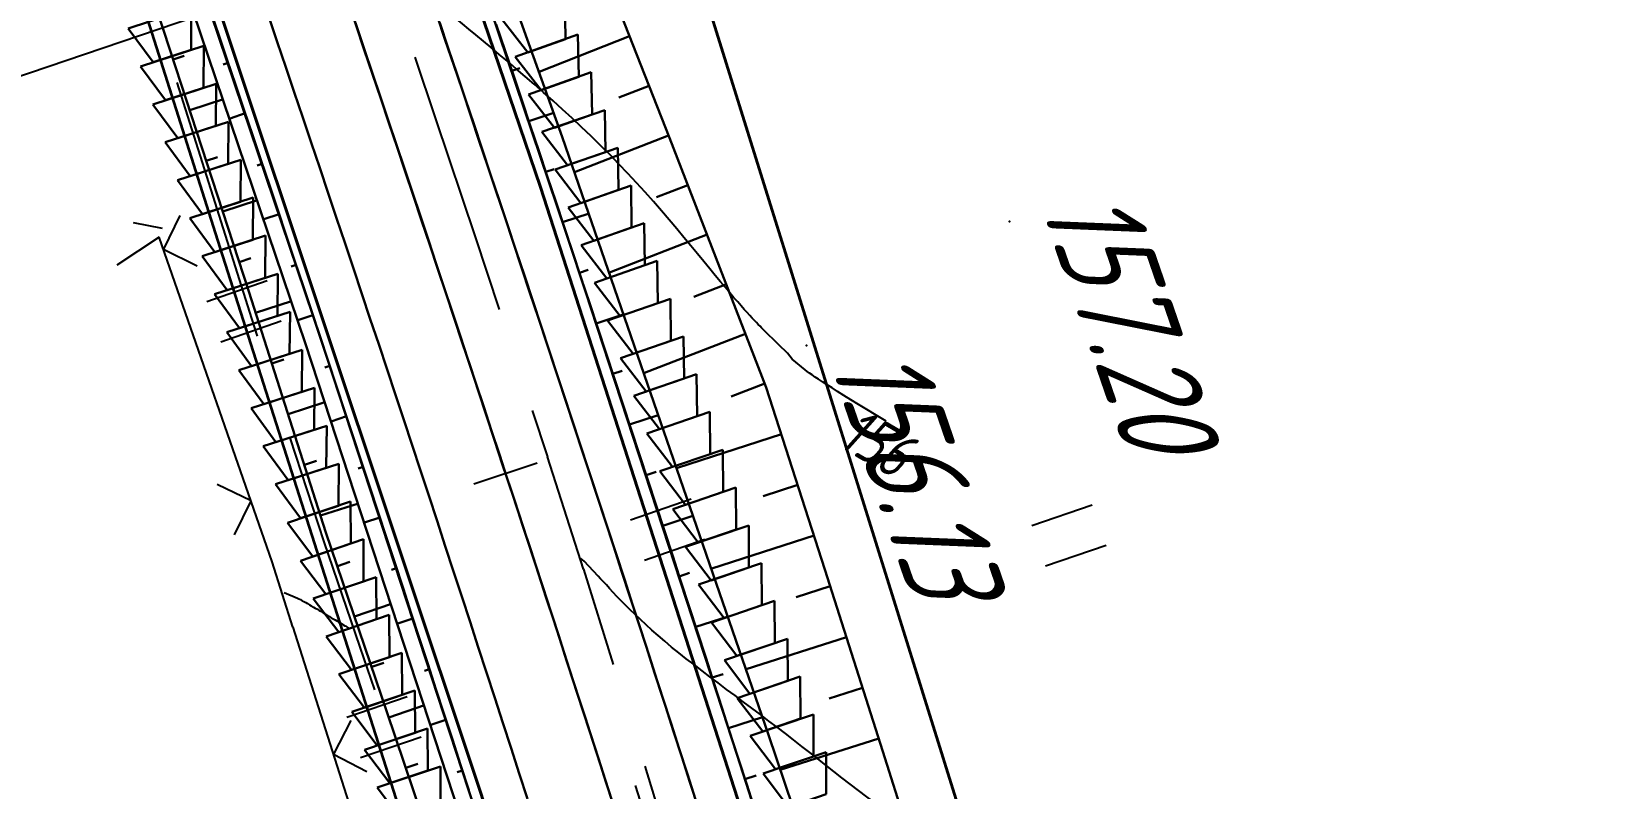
# Model space of a CAD drawing. Header units: millimetres. Extents: x -698 to 8131, y -704 to 4503.
# Drawn here: x 7920.5 to 7979.9, y -131.9 to -103.5 of the extents above; entities that cross this region are included whole.
import ezdxf

# ---------------------------------------------------------------- set-up
doc = ezdxf.new("R2010")
doc.units = ezdxf.units.MM
doc.linetypes.add('CONTI', pattern=[0])
for name, color, linetype, lineweight in [('10', 1, 'Continuous', 35), ('КОПИЯ_ОСЬ_13_ОТКОСЫ', 7, 'Continuous', 30), ('КОПИЯ_ОСЬ_ГРАНИЦЫ_ПОЛОС', 7, 'Continuous', 30), ('КОПИЯ_ОСЬ_ОТКОСЫ', 7, 'Continuous', 30), ('Огражд-перила', 1, 'ограждение2', 40), ('ОСЬ_ВЕРХ_ПОКРЫТИЯ_ГРАНИЦЫ_ПОЛОС', 7, 'Continuous', 30), ('ОСЬ_ВЕРХ_ПОКРЫТИЯ_ОСЬ', 1, 'Continuous', 30)]:
    doc.layers.add(name, color=color, linetype=linetype, lineweight=lineweight)
for name, color, linetype in [('GOR_BDEFAULT', 212, 'CONTI'), ('PI_OTDEFAULT', 172, 'CONTI'), ('PI_TTDEFAULT', 5, 'CONTI'), ('SIT_LDEFAULT', 7, 'CONTI'), ('USLZNDEFAULT', 7, 'CONTI'), ('канава', 7, 'Continuous'), ('ОСЬ_ВЕРХ_ПОКРЫТИЯ_ПИКЕТЫ', 1, 'Continuous'), ('ОСЬ_ВЕРХ_ПОКРЫТИЯ_РАЗБИВКА_КРИВ', 1, 'Continuous'), ('разметка', 7, 'Continuous')]:
    doc.layers.add(name, color=color, linetype=linetype)
doc.layers.get('КОПИЯ_ОСЬ_ОТКОСЫ').off()
doc.styles.add('eskd', font='isocpeui.ttf', dxfattribs={"width": 1.2})
doc.styles.add('SHRFT', font='isocpeui.ttf', dxfattribs={"width": 3.5})
doc.linetypes.add('ограждение2', pattern='A,0.25,-0.1,[132,ltypeshp.shx,S=0.1,R=0,X=-0.1,Y=0],-0.1,1', length=1.45)

# ---------------------------------------------------------------- blocks, each defined once
blk = doc.blocks.new('BL_2011')
at = {"color": 0}
for p, q in [((0, 0), (0, 2.4)), ((1.6, 0), (1.6, 2.4))]:
    blk.add_line(p, q, dxfattribs=at)
blk = doc.blocks.new('6')
at = {"layer": 'канава', "color": 5, "linetype": 'Continuous', "lineweight": 30}
for p, q in [((-1.5, -1.25), (-1.5, 1.25)), ((0, 0.75), (-1.5, 1.25)), ((0, 0.75), (0, -0.75)), ((0, -0.75), (-1.5, -1.25))]:
    blk.add_line(p, q, dxfattribs=at)
blk = doc.blocks.new('*U54')
at = {"layer": 'КОПИЯ_ОСЬ_13_ОТКОСЫ'}
for points in [[(219.445, -342.671), (227.454, -365.043), (235.203, -387.507), (237.642, -394.731), (239.681, -401.09), (245.294, -418.954), (250.745, -436.868), (256.033, -454.832)], [(227.8, -355.719), (231.482, -365.081), (235.118, -374.462), (237.319, -381.294), (239.498, -388.134), (241.223, -393.582), (243.345, -399.919), (245.453, -406.28), (247.543, -412.647), (250.418, -422.278), (253.247, -431.923), (254.22, -436.877), (255.898, -444.238)], [(229.987, -361.264), (226.592, -362.597)], [(230.717, -363.125), (229.585, -363.569)], [(231.445, -364.988), (227.918, -366.366)], [(232.172, -366.852), (230.996, -367.31)], [(232.897, -368.716), (229.236, -370.137)], [(233.62, -370.58), (232.399, -371.053)], [(234.341, -372.446), (230.547, -373.91)], [(235.06, -374.312), (233.795, -374.799)], [(235.684, -376.212), (231.778, -377.474)], [(236.298, -378.116), (234.995, -378.535)], [(236.91, -380.02), (233.074, -381.251)], [(237.52, -381.924), (236.241, -382.333)], [(238.129, -383.829), (234.363, -385.031)], [(238.736, -385.735), (237.481, -386.134)], [(239.342, -387.641), (235.644, -388.814)]]:
    blk.add_lwpolyline(points, dxfattribs=at)
blk = doc.blocks.new('*U57')
at = {"layer": 'КОПИЯ_ОСЬ_13_ОТКОСЫ'}
for points in [[(242.536, -363.54), (248.716, -381.836), (254.722, -400.191), (258.794, -412.875), (263.933, -429.181), (268.937, -445.528), (270.297, -450.326), (275.918, -473.208)], [(241.79, -365.217), (243.645, -370.853), (246.582, -379.878), (249.478, -388.918), (251.769, -395.658), (254.039, -402.406), (255.851, -407.825), (257.988, -414.13), (259.501, -418.629), (261.003, -423.132), (263.692, -431.244), (266.06, -438.462), (268.403, -445.689), (269.793, -450.476), (271.622, -457.732)], [(243.745, -371.16), (244.156, -371.025)], [(244.367, -373.061), (245.636, -372.646)], [(244.988, -374.962), (245.411, -374.824)], [(245.606, -376.864), (246.913, -376.44)], [(246.223, -378.767), (246.659, -378.626)], [(246.838, -380.67), (248.183, -380.236)], [(247.45, -382.574), (247.899, -382.429)], [(248.061, -384.478), (249.445, -384.035)], [(248.671, -386.383), (249.132, -386.236)], [(249.278, -388.288), (250.7, -387.836)], [(249.911, -390.186), (250.382, -390.025)], [(250.555, -392.079), (251.938, -391.609)], [(251.198, -393.973), (251.659, -393.816)], [(251.84, -395.867), (253.178, -395.415)], [(252.479, -397.762), (252.925, -397.612)]]:
    blk.add_lwpolyline(points, dxfattribs=at)

msp = doc.modelspace()

# ---------------------------------------------------------------- linework, layer by layer
at = {"ltscale": 7}
msp.add_lwpolyline([(7894.889, -113.685), (7986.772, -82.485)], dxfattribs=at)
at = {"layer": '10'}
for points in [[(7384.503, 596.294), (7438.513, 545.904), (7502.403, 474.094), (7557.083, 408.214), (7599.643, 364.494), (7714.093, 267.324), (7782.333, 205.664), (7802.953, 187.964), (7827.053, 167.284), (7831.933, 163.094), (7846.053, 144.894), (7851.593, 137.764), (7868.693, 97.284), (7876.343, 79.154), (7881.943, 63.124), (7904.923, -2.646), (7913.743, -6.586), (7929.843, -50.886), (7929.843, -50.886), (7966.053, -166.916), (7964.873, -168.836), (7968.623, -174.866), (7974.573, -194.306), (7993.635, -264.502)], [(7863.853, 70.864), (7884.476, 12.617), (7877.933, 4.654), (7901.503, -60.456), (7901.503, -60.456), (7903.353, -66.696), (7920.303, -88.716), (7920.303, -88.716), (7924.883, -103.006), (7927.523, -111.296), (7935.553, -136.466), (7947.793, -175.836), (7939.213, -182.256), (7941.853, -190.566), (7950.433, -184.326), (7954.713, -198.606), (7954.713, -198.606), (7964.685, -232.402), (7972.355, -287.432), (7972.925, -291.482), (7975.035, -306.552), (7979.805, -321.222), (7971.075, -330.472)], [(8007.615, -334.042), (8006.055, -312.952), (7993.635, -264.502), (7974.573, -194.306), (7968.623, -174.866), (7964.873, -168.836), (7966.053, -166.916), (7929.843, -50.886), (7929.843, -50.886), (7913.743, -6.586), (7904.923, -2.646), (7881.943, 63.124)]]:
    msp.add_lwpolyline(points, dxfattribs=at)
at = {"layer": 'GOR_BDEFAULT', "color": 212, "flags": 128}
for points, elevation in [([(7952.629, -118.1), (7952.249, -117.87), (7951.899, -117.66), (7951.579, -117.47), (7951.299, -117.29), (7951.039, -117.13), (7950.799, -116.98), (7950.599, -116.85), (7950.409, -116.73), (7950.239, -116.62), (7950.089, -116.52), (7949.959, -116.44), (7949.849, -116.36), (7949.739, -116.29), (7949.659, -116.23), (7949.579, -116.17), (7949.099, -115.77), (7948.919, -115.54), (7948.589, -115.23), (7948.009, -114.65), (7947.949, -114.59), (7947.889, -114.53), (7947.819, -114.47), (7947.749, -114.39), (7947.679, -114.31), (7947.589, -114.23), (7947.499, -114.13), (7947.399, -114.02), (7947.289, -113.9), (7947.179, -113.77), (7947.049, -113.62), (7946.899, -113.46), (7946.749, -113.28), (7946.589, -113.08), (7946.399, -112.86), (7946.209, -112.62), (7945.999, -112.37), (7945.779, -112.1), (7945.539, -111.81), (7945.289, -111.51), (7945.029, -111.2), (7944.759, -110.87), (7944.479, -110.54), (7944.189, -110.2), (7943.889, -109.85), (7943.569, -109.5), (7943.249, -109.15), (7942.929, -108.79), (7942.589, -108.44), (7942.249, -108.08), (7941.899, -107.74), (7941.549, -107.39), (7941.189, -107.05), (7940.829, -106.72), (7940.469, -106.39), (7940.119, -106.06), (7939.759, -105.75), (7939.409, -105.44), (7939.069, -105.15), (7938.729, -104.86), (7938.409, -104.58), (7938.089, -104.32), (7937.789, -104.06), (7937.499, -103.82), (7937.219, -103.59), (7936.959, -103.37), (7936.719, -103.17), (7936.489, -102.98), (7936.279, -102.8), (7936.079, -102.63), (7935.889, -102.48), (7935.719, -102.33), (7935.559, -102.2), (7935.409, -102.07), (7935.269, -101.95), (7935.129, -101.84), (7935.009, -101.74), (7934.899, -101.65), (7934.789, -101.56), (7934.689, -101.48), (7933.829, -100.82)], 156), ([(7953.639, -133.44), (7953.269, -133.19), (7952.919, -132.94), (7952.569, -132.69), (7952.229, -132.45), (7951.899, -132.21), (7951.579, -131.97), (7951.269, -131.73), (7950.959, -131.49), (7950.659, -131.25), (7950.359, -131.02), (7950.059, -130.78), (7949.759, -130.54), (7949.459, -130.31), (7949.149, -130.07), (7948.849, -129.83), (7948.529, -129.59), (7948.219, -129.36), (7947.899, -129.12), (7947.579, -128.88), (7947.259, -128.64), (7946.949, -128.4), (7946.629, -128.17), (7946.319, -127.93), (7946.009, -127.7), (7945.709, -127.47), (7945.409, -127.24), (7945.119, -127.02), (7944.839, -126.8), (7944.569, -126.58), (7944.309, -126.36), (7944.069, -126.15), (7943.829, -125.95), (7943.609, -125.75), (7943.399, -125.55), (7943.199, -125.36), (7943.009, -125.18), (7942.829, -125), (7942.669, -124.84), (7942.509, -124.68), (7942.369, -124.53), (7942.239, -124.38), (7942.119, -124.25), (7942.009, -124.13), (7941.899, -124.02), (7941.809, -123.92), (7941.289, -123.36), (7941.159, -123.25)], 154), ([(7930.019, -124.53), (7930.519, -124.74)], 154), ([(7930.519, -124.74), (7930.569, -124.77), (7930.629, -124.8), (7930.699, -124.84), (7930.759, -124.87), (7930.829, -124.91), (7930.899, -124.95), (7930.969, -124.99), (7931.039, -125.03), (7931.119, -125.08), (7931.189, -125.12), (7931.269, -125.16), (7931.339, -125.21), (7931.419, -125.25), (7931.489, -125.3), (7931.569, -125.34)], 154), ([(7930.519, -124.74), (7930.569, -124.77), (7930.629, -124.8), (7930.699, -124.84), (7930.759, -124.87), (7930.829, -124.91), (7930.899, -124.95), (7930.969, -124.99), (7931.039, -125.03), (7931.119, -125.08), (7931.189, -125.12), (7931.269, -125.16), (7931.339, -125.21), (7931.419, -125.25), (7931.489, -125.3), (7931.569, -125.34)], 154), ([(7931.569, -125.34), (7931.649, -125.39), (7931.719, -125.43), (7931.789, -125.48), (7931.859, -125.52), (7931.929, -125.56), (7931.999, -125.6), (7932.059, -125.64), (7932.129, -125.67), (7932.189, -125.71), (7932.239, -125.74), (7932.299, -125.78), (7932.349, -125.8), (7932.389, -125.83), (7932.429, -125.86), (7932.469, -125.88)], 154)]:
    msp.add_lwpolyline(points, dxfattribs=dict(at, elevation=elevation))
at = {"layer": 'PI_TTDEFAULT', "color": 5}
for p in [(7957.249, -110.6, 157.2), (7949.629, -115.25, 156.127)]:
    msp.add_point(p, dxfattribs=at)
at = {"layer": 'SIT_LDEFAULT', "color": 7}
for p, q in [((7935.719, -106.74), (7934.939, -104.42)), ((7925.989, -105.37), (7927.339, -109.64)), ((7937.199, -111.17), (7935.719, -106.74)), ((7927.339, -109.64), (7928.789, -114.24)), ((7924.349, -110.63), (7925.439, -110.85)), ((7926.099, -110.37), (7925.489, -111.64)), ((7925.329, -111.18), (7923.739, -112.24)), ((7929.569, -123.38), (7925.329, -111.19)), ((7938.109, -113.9), (7937.199, -111.17)), ((7925.489, -111.64), (7926.759, -112.26)), ((7928.799, -114.24), (7929.009, -114.9)), ((7939.919, -119.43), (7939.349, -117.7)), ((7930.229, -118.72), (7931.509, -122.63)), ((7941.259, -123.65), (7939.909, -119.43)), ((7928.779, -121.09), (7927.499, -120.47)), ((7928.159, -122.36), (7928.779, -121.09)), ((7931.509, -122.63), (7932.859, -126.59)), ((7930.349, -125.83), (7929.569, -123.38)), ((7942.389, -127.24), (7941.269, -123.65)), ((7933.699, -136.33), (7930.359, -125.83)), ((7932.859, -126.59), (7933.409, -128.19)), ((7932.519, -129.34), (7931.869, -130.6)), ((7931.869, -130.6), (7933.129, -131.25)), ((7944.219, -133.15), (7943.569, -131.06))]:
    msp.add_line(p, q, dxfattribs=at)
at = {"layer": 'КОПИЯ_ОСЬ_13_ОТКОСЫ'}
for points in [[(7932.45, -85.046), (7940.458, -107.418), (7948.207, -129.882), (7950.647, -137.106), (7952.686, -143.464), (7958.299, -161.328), (7963.75, -179.243), (7969.037, -197.206)], [(7934.671, -93.455), (7940.882, -111.846), (7946.92, -130.296), (7950.998, -143.001), (7956.199, -159.505), (7961.262, -176.051), (7966.185, -192.64)], [(7924.644, -96.894), (7930.824, -115.191), (7936.83, -133.545), (7940.902, -146.23), (7946.042, -162.535), (7951.046, -178.882), (7952.405, -183.68), (7958.026, -206.563)], [(7925.212, -96.699), (7931.393, -115.002), (7937.401, -133.361), (7941.473, -146.047), (7946.65, -162.47), (7951.687, -178.937), (7956.587, -195.445)], [(7927.917, -104.638), (7927.727, -104.702)], [(7938.571, -104.938), (7938.864, -104.839)], [(7928.557, -106.533), (7927.988, -106.725)], [(7939.208, -106.834), (7940.143, -106.52)], [(7929.195, -108.428), (7929.005, -108.492)], [(7939.843, -108.73), (7940.154, -108.626)], [(7929.832, -110.324), (7929.262, -110.515)], [(7940.477, -110.627), (7941.468, -110.297)], [(7930.466, -112.221), (7930.277, -112.284)], [(7941.108, -112.525), (7941.439, -112.415)], [(7931.099, -114.118), (7930.53, -114.308)], [(7941.737, -114.424), (7942.785, -114.076)], [(7931.73, -116.016), (7931.541, -116.079)], [(7942.364, -116.322), (7942.714, -116.207)], [(7932.359, -117.914), (7931.79, -118.103)], [(7942.99, -118.222), (7944.096, -117.858)], [(7932.986, -119.814), (7932.797, -119.876)], [(7943.614, -120.122), (7943.983, -120.001)], [(7933.612, -121.713), (7933.042, -121.901)], [(7944.236, -122.023), (7945.4, -121.643)], [(7934.235, -123.614), (7934.046, -123.676)], [(7944.857, -123.925), (7945.244, -123.798)], [(7934.857, -125.514), (7934.287, -125.701)], [(7945.475, -125.826), (7946.694, -125.43)], [(7935.477, -127.416), (7935.287, -127.478)], [(7946.091, -127.729), (7946.498, -127.597)], [(7946.706, -129.632), (7947.984, -129.22)], [(7936.094, -129.318), (7935.524, -129.503)], [(7936.711, -131.221), (7936.52, -131.282)], [(7947.319, -131.538), (7947.744, -131.402)]]:
    msp.add_lwpolyline(points, dxfattribs=at)
at = {"layer": 'КОПИЯ_ОСЬ_ГРАНИЦЫ_ПОЛОС'}
for points in [[(7945.466, -132.308), (7945.16, -131.355), (7944.853, -130.402), (7944.545, -129.449), (7944.238, -128.496), (7943.929, -127.544), (7943.62, -126.591), (7943.311, -125.639), (7943.002, -124.687), (7942.691, -123.735), (7942.381, -122.783), (7942.07, -121.832), (7941.758, -120.88), (7941.446, -119.929), (7941.134, -118.978), (7940.821, -118.027), (7940.507, -117.076), (7940.193, -116.125), (7939.879, -115.175), (7939.564, -114.224), (7939.249, -113.274), (7938.933, -112.324), (7938.617, -111.374), (7938.301, -110.424), (7937.983, -109.474), (7937.666, -108.525), (7937.348, -107.576), (7937.029, -106.626), (7936.71, -105.677), (7936.391, -104.729), (7936.071, -103.78), (7935.751, -102.831)], [(7935.859, -103.135), (7936.18, -104.084), (7936.499, -105.032), (7936.818, -105.981), (7937.137, -106.93), (7937.455, -107.879), (7937.773, -108.828), (7938.09, -109.777), (7938.407, -110.727), (7938.723, -111.677), (7939.039, -112.626), (7939.355, -113.576), (7939.67, -114.527), (7939.984, -115.477), (7940.298, -116.427), (7940.612, -117.378), (7940.925, -118.329), (7941.237, -119.28), (7941.549, -120.231), (7941.861, -121.182), (7942.172, -122.133), (7942.482, -123.085), (7942.793, -124.037), (7943.102, -124.988), (7943.411, -125.94), (7943.72, -126.893), (7944.028, -127.845), (7944.336, -128.797), (7944.644, -129.75), (7944.95, -130.703), (7945.257, -131.656), (7945.562, -132.608)]]:
    msp.add_lwpolyline(points, dxfattribs=at)
at = {"layer": 'Огражд-перила', "ltscale": 7}
for points in [[(8008.277, -341.155), (8001.725, -337.797, -0.147582), (8000.131, -332.684, 0.044303), (7996.043, -306.952), (7996.043, -306.952), (7996.043, -306.952), (7996.043, -306.952), (7992.453, -293.168), (7988.035, -274.963), (7984.555, -261.075), (7977.048, -232.51), (7964.978, -189.592), (7954.671, -155.968), (7939.642, -109.304), (7929.784, -80.336), (7914.782, -37.959), (7896.22, 14.483), (7889.735, 32.476)], [(7881.136, 29.571), (7889.948, 4.19), (7913.256, -61.731), (7925.12, -95.22), (7937.408, -132.073), (7946.537, -161.278), (7955.856, -192.011), (7965.009, -223.892), (7972.59, -252.107), (7978.544, -275.139), (7983.125, -293.303, -0.012488), (7988.401, -318.577, -0.040689), (7989.791, -335.391, -0.039762), (7988.26, -351.613, -0.056014), (7982.03, -370.267, -0.095933), (7948.961, -408.5), (7922.95, -430.67), (7891.218, -457.71), (7857.753, -486.276), (7849.63, -493.217, -0.45951), (7841.641, -492.508, -1.674407)]]:
    msp.add_lwpolyline(points, format="xyb", dxfattribs=at)
at = {"layer": 'ОСЬ_ВЕРХ_ПОКРЫТИЯ_ГРАНИЦЫ_ПОЛОС'}
for points in [[(7927.231, -102.617), (7927.552, -103.561), (7927.872, -104.505), (7928.191, -105.449), (7928.51, -106.394), (7928.828, -107.339), (7929.147, -108.284), (7929.464, -109.229), (7929.781, -110.174), (7930.098, -111.119), (7930.414, -112.065), (7930.73, -113.01), (7931.045, -113.956), (7931.36, -114.902), (7931.674, -115.848), (7931.988, -116.795), (7932.302, -117.741), (7932.615, -118.688), (7932.927, -119.634), (7933.239, -120.581), (7933.551, -121.528), (7933.862, -122.475), (7934.173, -123.423), (7934.483, -124.37), (7934.793, -125.318), (7935.102, -126.266), (7935.411, -127.214), (7935.719, -128.162), (7936.027, -129.11), (7936.335, -130.058), (7936.642, -131.007), (7936.948, -131.956)], [(7929.442, -102.907), (7929.762, -103.852), (7930.082, -104.798), (7930.401, -105.743), (7930.72, -106.689), (7931.038, -107.635), (7931.356, -108.581), (7931.674, -109.527), (7931.991, -110.473), (7932.307, -111.42), (7932.624, -112.367), (7932.939, -113.313), (7933.254, -114.26), (7933.569, -115.207), (7933.883, -116.155), (7934.197, -117.102), (7934.51, -118.05), (7934.823, -118.997), (7935.136, -119.945), (7935.447, -120.893), (7935.759, -121.841), (7936.07, -122.79), (7936.38, -123.738), (7936.691, -124.687), (7937, -125.636), (7937.309, -126.584), (7937.618, -127.534), (7937.926, -128.483), (7938.234, -129.432), (7938.541, -130.382), (7938.848, -131.331), (7939.155, -132.281)], [(7939.155, -132.281), (7938.848, -131.331), (7938.541, -130.382), (7938.234, -129.432), (7937.926, -128.483), (7937.618, -127.534), (7937.309, -126.584), (7937, -125.636), (7936.691, -124.687), (7936.38, -123.738), (7936.07, -122.79), (7935.759, -121.841), (7935.447, -120.893), (7935.136, -119.945), (7934.823, -118.997), (7934.51, -118.05), (7934.197, -117.102), (7933.883, -116.155), (7933.569, -115.207), (7933.254, -114.26), (7932.939, -113.313), (7932.624, -112.367), (7932.307, -111.42), (7931.991, -110.473), (7931.674, -109.527), (7931.356, -108.581), (7931.038, -107.635), (7930.72, -106.689), (7930.401, -105.743), (7930.082, -104.798), (7929.762, -103.852), (7929.442, -102.907)], [(7937.985, -103.197), (7938.305, -104.146), (7938.625, -105.096), (7938.944, -106.045), (7939.263, -106.995), (7939.581, -107.945), (7939.899, -108.895), (7940.216, -109.846), (7940.533, -110.796), (7940.849, -111.747), (7941.165, -112.697), (7941.48, -113.648), (7941.795, -114.599), (7942.11, -115.551), (7942.424, -116.502), (7942.738, -117.453), (7943.051, -118.405), (7943.363, -119.357), (7943.676, -120.309), (7943.987, -121.261), (7944.299, -122.213), (7944.609, -123.166), (7944.92, -124.118), (7945.23, -125.071), (7945.539, -126.024), (7945.848, -126.977), (7946.156, -127.93), (7946.464, -128.883), (7946.772, -129.837), (7947.079, -130.79), (7947.386, -131.744), (7947.691, -132.696)]]:
    msp.add_lwpolyline(points, dxfattribs=at)
at = {"layer": 'ОСЬ_ВЕРХ_ПОКРЫТИЯ_ОСЬ'}
msp.add_lwpolyline([(7922.909, -74.918, -0.007544), (7942.705, -133.521), (7942.705, -133.521), (7945.532, -142.326), (7945.532, -142.326, -0.017489), (7984.559, -280.28)], format="xyb", dxfattribs=at)
at = {"layer": 'ОСЬ_ВЕРХ_ПОКРЫТИЯ_ПИКЕТЫ'}
msp.add_line((7937.142, -120.446), (7939.517, -119.665), dxfattribs=at)
at = {"layer": 'ОСЬ_ВЕРХ_ПОКРЫТИЯ_РАЗБИВКА_КРИВ'}
msp.add_line((7943.198, -131.787), (7944.115, -134.644), dxfattribs=at)
at = {"layer": 'разметка', "lineweight": 30, "ltscale": 7}
msp.add_lwpolyline([(7794.813, 179.953, -0.016421), (7820.572, 157.123, -0.069268), (7848.608, 122.632, -0.03752), (7862.044, 95.292, -0.011737), (7872.344, 67.643), (7884.891, 32.268), (7923.161, -75.629, -0.007544), (7942.474, -132.803, -0.000894), (7950.125, -156.779, -0.015332), (7984.142, -278.581, -0.007602), (7992.126, -311.998, -0.040426), (7994.931, -333.109)], format="xyb", dxfattribs=at)

# ---------------------------------------------------------------- block references
at = {"layer": 'USLZNDEFAULT', "color": 7, "rotation": 289}
for p in [(7927.119, -113.6), (7943.029, -121.8), (7958.089, -122.02), (7932.369, -129.22)]:
    msp.add_blockref('BL_2011', p, dxfattribs=at)
at = {"layer": 'КОПИЯ_ОСЬ_13_ОТКОСЫ'}
for name, p in [('*U57', (7682.108, 266.646)), ('*U54', (7713.005, 257.625))]:
    msp.add_blockref(name, p, dxfattribs=at)
at = {"layer": 'КОПИЯ_ОСЬ_ОТКОСЫ'}
for p, rotation in [((7925.81, -104.383), 288.0290000312403), ((7939.874, -103.995), 289.4506208423065), ((7940.373, -105.41), 289.4506208423065), ((7926.274, -105.809), 288.0290000312403), ((7926.738, -107.236), 288.0290000312403), ((7940.873, -106.824), 289.4506208423065), ((7941.371, -108.239), 289.1667787714065), ((7927.203, -108.662), 288.0290000312403), ((7941.864, -109.656), 289.1667787714065), ((7927.667, -110.088), 288.0290000312403), ((7928.131, -111.515), 288.0290000312403), ((7942.356, -111.072), 289.1667787714065), ((7942.849, -112.489), 289.1667787714065), ((7928.595, -112.941), 288.0290000312403), ((7943.341, -113.906), 289.1667787714065), ((7929.054, -114.369), 287.7627677057192), ((7943.834, -115.323), 289.1667787714065), ((7929.512, -115.797), 287.7627677057192), ((7944.326, -116.74), 289.1667787714065), ((7929.969, -117.226), 287.7627677057192), ((7930.427, -118.654), 287.7627677057192), ((7944.819, -118.157), 289.1667787714065), ((7945.309, -119.574), 288.8473427454601), ((7930.885, -120.083), 287.7627677057192), ((7945.794, -120.994), 288.8473427454601), ((7931.342, -121.511), 287.7627677057192), ((7946.279, -122.413), 288.8473427454601), ((7931.812, -122.936), 288.7720709912303), ((7946.763, -123.833), 288.8473427454601), ((7932.294, -124.356), 288.7720709912303), ((7932.777, -125.776), 288.7720709912303), ((7947.248, -125.252), 288.8473427454601), ((7947.732, -126.672), 288.8473427454601), ((7933.26, -127.197), 288.7720709912303), ((7948.217, -128.092), 288.8473427454601), ((7933.742, -128.617), 288.7720709912303), ((7948.701, -129.511), 288.8473427454601), ((7934.222, -130.038), 288.594635816499), ((7949.185, -130.931), 288.6551273684979), ((7934.7, -131.46), 288.594635816499), ((7935.179, -132.882), 288.594635816499), ((7949.665, -132.352), 288.6551273684979)]:
    msp.add_blockref('6', p, dxfattribs=dict(at, rotation=rotation))

# ---------------------------------------------------------------- texts
at = {"layer": 'GOR_BDEFAULT', "color": 212, "style": 'SHRFT', "width": 0.75}
msp.add_text('156', height=1.7223, rotation=329.49632, dxfattribs=at).set_placement((7950.757, -118.999, 156))
at = {"layer": 'PI_OTDEFAULT', "color": 172, "style": 'eskd', "oblique": 10, "width": 0.8}
for s, p in [('157.20', (7958.373, -109.901)), ('156.13', (7950.453, -115.792, -155))]:
    msp.add_text(s, height=3.5, rotation=289, dxfattribs=at).set_placement(p)

doc.saveas('drawing.dxf')
